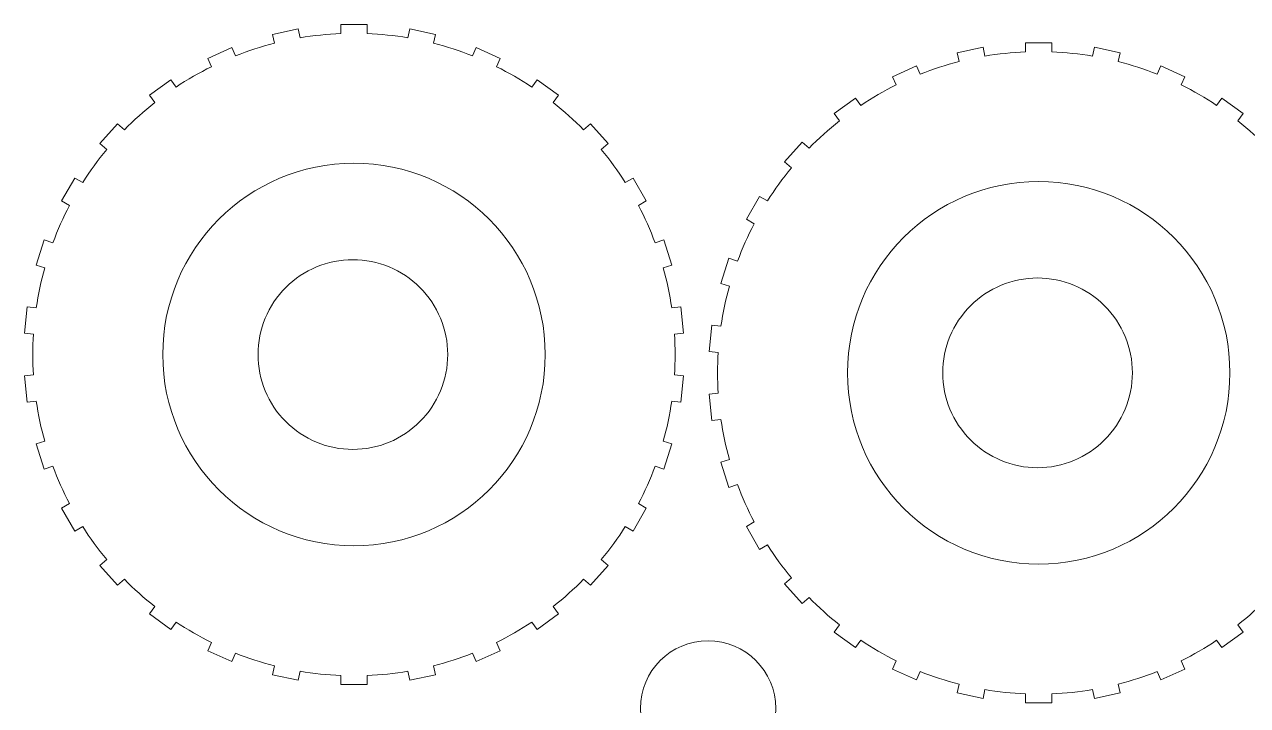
# Model space of a CAD drawing. Header units: centimetres. Extents: x -259 to 261, y 17 to 228.
# Drawn here: x -126.3 to -110.03, y 103.12 to 112.17 of the extents above; entities that cross this region are included whole.
import ezdxf

# ---------------------------------------------------------------- set-up
doc = ezdxf.new("R2010")
doc.units = ezdxf.units.CM
doc.header["$MEASUREMENT"] = 0
doc.layers.add('layer 1', color=7, linetype='Continuous')

msp = doc.modelspace()

# ---------------------------------------------------------------- linework, layer by layer
at = {"layer": 'layer 1', "color": 250, "lineweight": 9}
for points, knots in [([(-119.47909, 111.43362), (-119.47909, 111.43362), (-119.19512, 111.2273), (-119.19512, 111.2273), (-119.19512, 111.2273), (-119.19512, 111.2273), (-119.26601, 111.12973), (-119.26601, 111.12973), (-119.26601, 111.12973), (-119.12394, 111.01731), (-118.98917, 110.89597), (-118.86252, 110.76642), (-118.86252, 110.76642), (-118.86252, 110.76642), (-118.7729, 110.84713), (-118.7729, 110.84713), (-118.7729, 110.84713), (-118.7729, 110.84713), (-118.53803, 110.58628), (-118.53803, 110.58628), (-118.53803, 110.58628), (-118.53803, 110.58628), (-118.62765, 110.50558), (-118.62765, 110.50558), (-118.62765, 110.50558), (-118.51207, 110.36608), (-118.40547, 110.21937), (-118.30853, 110.06633), (-118.30853, 110.06633), (-118.30853, 110.06633), (-118.20407, 110.12663), (-118.20407, 110.12663), (-118.20407, 110.12663), (-118.20407, 110.12663), (-118.02857, 109.82265), (-118.02857, 109.82265), (-118.02857, 109.82265), (-118.02857, 109.82265), (-118.13303, 109.76235), (-118.13303, 109.76235), (-118.13303, 109.76235), (-118.04896, 109.60188), (-117.9752, 109.4362), (-117.91219, 109.26634), (-117.91219, 109.26634), (-117.91219, 109.26634), (-117.79748, 109.30362), (-117.79748, 109.30362), (-117.79748, 109.30362), (-117.79748, 109.30362), (-117.68902, 108.9698), (-117.68902, 108.9698), (-117.68902, 108.9698), (-117.68902, 108.9698), (-117.80372, 108.93253), (-117.80372, 108.93253), (-117.80372, 108.93253), (-117.75487, 108.75807), (-117.71716, 108.58069), (-117.69084, 108.40144), (-117.69084, 108.40144), (-117.69084, 108.40144), (-117.57089, 108.41406), (-117.57089, 108.41406), (-117.57089, 108.41406), (-117.57089, 108.41406), (-117.5342, 108.06498), (-117.5342, 108.06498), (-117.5342, 108.06498), (-117.5342, 108.06498), (-117.65414, 108.05235), (-117.65414, 108.05235), (-117.65414, 108.05235), (-117.64263, 107.87155), (-117.64263, 107.69021), (-117.65414, 107.50942), (-117.65414, 107.50942), (-117.65414, 107.50942), (-117.5342, 107.49681), (-117.5342, 107.49681), (-117.5342, 107.49681), (-117.5342, 107.49681), (-117.57089, 107.14774), (-117.57089, 107.14774), (-117.57089, 107.14774), (-117.57089, 107.14774), (-117.69084, 107.16034), (-117.69084, 107.16034), (-117.69084, 107.16034), (-117.71716, 106.9811), (-117.75487, 106.80372), (-117.80372, 106.62927), (-117.80372, 106.62927), (-117.80372, 106.62927), (-117.68902, 106.59199), (-117.68902, 106.59199), (-117.68902, 106.59199), (-117.68902, 106.59199), (-117.79748, 106.25817), (-117.79748, 106.25817), (-117.79748, 106.25817), (-117.79748, 106.25817), (-117.91219, 106.29544), (-117.91219, 106.29544), (-117.91219, 106.29544), (-117.9752, 106.1256), (-118.04896, 105.95992), (-118.13303, 105.79943), (-118.13303, 105.79943), (-118.13303, 105.79943), (-118.02857, 105.73913), (-118.02857, 105.73913), (-118.02857, 105.73913), (-118.02857, 105.73913), (-118.20407, 105.43516), (-118.20407, 105.43516), (-118.20407, 105.43516), (-118.20407, 105.43516), (-118.30853, 105.49546), (-118.30853, 105.49546), (-118.30853, 105.49546), (-118.40547, 105.34242), (-118.51207, 105.19571), (-118.62765, 105.05622), (-118.62765, 105.05622), (-118.62765, 105.05622), (-118.53803, 104.97551), (-118.53803, 104.97551), (-118.53803, 104.97551), (-118.53803, 104.97551), (-118.7729, 104.71467), (-118.7729, 104.71467), (-118.7729, 104.71467), (-118.7729, 104.71467), (-118.86252, 104.79536), (-118.86252, 104.79536), (-118.86252, 104.79536), (-118.98917, 104.66583), (-119.12394, 104.54448), (-119.26601, 104.43207), (-119.26601, 104.43207), (-119.26601, 104.43207), (-119.19512, 104.33449), (-119.19512, 104.33449), (-119.19512, 104.33449), (-119.19512, 104.33449), (-119.47909, 104.12818), (-119.47909, 104.12818), (-119.47909, 104.12818), (-119.47909, 104.12818), (-119.54998, 104.22575), (-119.54998, 104.22575), (-119.54998, 104.22575), (-119.70079, 104.12538), (-119.85785, 104.0347), (-120.02018, 103.95427), (-120.02018, 103.95427), (-120.02018, 103.95427), (-119.97113, 103.8441), (-119.97113, 103.8441), (-119.97113, 103.8441), (-119.97113, 103.8441), (-120.29178, 103.70133), (-120.29178, 103.70133), (-120.29178, 103.70133), (-120.29178, 103.70133), (-120.34084, 103.81151), (-120.34084, 103.81151), (-120.34084, 103.81151), (-120.50922, 103.74469), (-120.68169, 103.68865), (-120.8572, 103.64373), (-120.8572, 103.64373), (-120.8572, 103.64373), (-120.83213, 103.52576), (-120.83213, 103.52576), (-120.83213, 103.52576), (-120.83213, 103.52576), (-121.17546, 103.45279), (-121.17546, 103.45279), (-121.17546, 103.45279), (-121.17546, 103.45279), (-121.20054, 103.57076), (-121.20054, 103.57076), (-121.20054, 103.57076), (-121.37914, 103.54041), (-121.5595, 103.52145), (-121.74051, 103.514), (-121.74051, 103.514), (-121.74051, 103.514), (-121.74051, 103.3934), (-121.74051, 103.3934), (-121.74051, 103.3934), (-121.74051, 103.3934), (-122.09151, 103.3934), (-122.09151, 103.3934), (-122.09151, 103.3934), (-122.09151, 103.3934), (-122.09151, 103.514), (-122.09151, 103.514), (-122.09151, 103.514), (-122.27252, 103.52145), (-122.45287, 103.54041), (-122.63147, 103.57076), (-122.63147, 103.57076), (-122.63147, 103.57076), (-122.65656, 103.45279), (-122.65656, 103.45279), (-122.65656, 103.45279), (-122.65656, 103.45279), (-122.99988, 103.52576), (-122.99988, 103.52576), (-122.99988, 103.52576), (-122.99988, 103.52576), (-122.97481, 103.64373), (-122.97481, 103.64373), (-122.97481, 103.64373), (-123.15032, 103.68865), (-123.32279, 103.74469), (-123.49118, 103.81151), (-123.49118, 103.81151), (-123.49118, 103.81151), (-123.54024, 103.70133), (-123.54024, 103.70133), (-123.54024, 103.70133), (-123.54024, 103.70133), (-123.86089, 103.8441), (-123.86089, 103.8441), (-123.86089, 103.8441), (-123.86089, 103.8441), (-123.81184, 103.95427), (-123.81184, 103.95427), (-123.81184, 103.95427), (-123.97417, 104.0347), (-124.13123, 104.12538), (-124.28204, 104.22575), (-124.28204, 104.22575), (-124.28204, 104.22575), (-124.35293, 104.12818), (-124.35293, 104.12818), (-124.35293, 104.12818), (-124.35293, 104.12818), (-124.6369, 104.33449), (-124.6369, 104.33449), (-124.6369, 104.33449), (-124.6369, 104.33449), (-124.56601, 104.43207), (-124.56601, 104.43207), (-124.56601, 104.43207), (-124.70807, 104.54448), (-124.84284, 104.66583), (-124.9695, 104.79536), (-124.9695, 104.79536), (-124.9695, 104.79536), (-125.05912, 104.71467), (-125.05912, 104.71467), (-125.05912, 104.71467), (-125.05912, 104.71467), (-125.29398, 104.97551), (-125.29398, 104.97551), (-125.29398, 104.97551), (-125.29398, 104.97551), (-125.20436, 105.05622), (-125.20436, 105.05622), (-125.20436, 105.05622), (-125.31995, 105.19571), (-125.42654, 105.34242), (-125.52349, 105.49546), (-125.52349, 105.49546), (-125.52349, 105.49546), (-125.62795, 105.43516), (-125.62795, 105.43516), (-125.62795, 105.43516), (-125.62795, 105.43516), (-125.80345, 105.73913), (-125.80345, 105.73913), (-125.80345, 105.73913), (-125.80345, 105.73913), (-125.69899, 105.79943), (-125.69899, 105.79943), (-125.69899, 105.79943), (-125.78305, 105.95992), (-125.85681, 106.1256), (-125.91983, 106.29544), (-125.91983, 106.29544), (-125.91983, 106.29544), (-126.03453, 106.25817), (-126.03453, 106.25817), (-126.03453, 106.25817), (-126.03453, 106.25817), (-126.14299, 106.59199), (-126.14299, 106.59199), (-126.14299, 106.59199), (-126.14299, 106.59199), (-126.0283, 106.62927), (-126.0283, 106.62927), (-126.0283, 106.62927), (-126.07715, 106.80372), (-126.11485, 106.9811), (-126.14118, 107.16034), (-126.14118, 107.16034), (-126.14118, 107.16034), (-126.26113, 107.14774), (-126.26113, 107.14774), (-126.26113, 107.14774), (-126.26113, 107.14774), (-126.29782, 107.49681), (-126.29782, 107.49681), (-126.29782, 107.49681), (-126.29782, 107.49681), (-126.17787, 107.50942), (-126.17787, 107.50942), (-126.17787, 107.50942), (-126.18938, 107.69022), (-126.18938, 107.87157), (-126.17787, 108.05237), (-126.17787, 108.05237), (-126.17787, 108.05237), (-126.29782, 108.06498), (-126.29782, 108.06498), (-126.29782, 108.06498), (-126.29782, 108.06498), (-126.26113, 108.41406), (-126.26113, 108.41406), (-126.26113, 108.41406), (-126.26113, 108.41406), (-126.14118, 108.40144), (-126.14118, 108.40144), (-126.14118, 108.40144), (-126.11485, 108.58069), (-126.07715, 108.75807), (-126.0283, 108.93253), (-126.0283, 108.93253), (-126.0283, 108.93253), (-126.14299, 108.9698), (-126.14299, 108.9698), (-126.14299, 108.9698), (-126.14299, 108.9698), (-126.03453, 109.30362), (-126.03453, 109.30362), (-126.03453, 109.30362), (-126.03453, 109.30362), (-125.91983, 109.26634), (-125.91983, 109.26634), (-125.91983, 109.26634), (-125.85681, 109.4362), (-125.78305, 109.60188), (-125.69899, 109.76235), (-125.69899, 109.76235), (-125.69899, 109.76235), (-125.80345, 109.82265), (-125.80345, 109.82265), (-125.80345, 109.82265), (-125.80345, 109.82265), (-125.62795, 110.12663), (-125.62795, 110.12663), (-125.62795, 110.12663), (-125.62795, 110.12663), (-125.52349, 110.06633), (-125.52349, 110.06633), (-125.52349, 110.06633), (-125.42654, 110.21937), (-125.31995, 110.36608), (-125.20436, 110.50558), (-125.20436, 110.50558), (-125.20436, 110.50558), (-125.29398, 110.58628), (-125.29398, 110.58628), (-125.29398, 110.58628), (-125.29398, 110.58628), (-125.05912, 110.84713), (-125.05912, 110.84713), (-125.05912, 110.84713), (-125.05912, 110.84713), (-124.9695, 110.76642), (-124.9695, 110.76642), (-124.9695, 110.76642), (-124.84284, 110.89597), (-124.70807, 111.01731), (-124.56601, 111.12973), (-124.56601, 111.12973), (-124.56601, 111.12973), (-124.6369, 111.2273), (-124.6369, 111.2273), (-124.6369, 111.2273), (-124.6369, 111.2273), (-124.35293, 111.43362), (-124.35293, 111.43362), (-124.35293, 111.43362), (-124.35293, 111.43362), (-124.28204, 111.33604), (-124.28204, 111.33604), (-124.28204, 111.33604), (-124.13123, 111.43641), (-123.97417, 111.52709), (-123.81184, 111.60751), (-123.81184, 111.60751), (-123.81184, 111.60751), (-123.86089, 111.71769), (-123.86089, 111.71769), (-123.86089, 111.71769), (-123.86089, 111.71769), (-123.54024, 111.86046), (-123.54024, 111.86046), (-123.54024, 111.86046), (-123.54024, 111.86046), (-123.49118, 111.75028), (-123.49118, 111.75028), (-123.49118, 111.75028), (-123.32279, 111.81709), (-123.15032, 111.87314), (-122.97481, 111.91805), (-122.97481, 111.91805), (-122.97481, 111.91805), (-122.99988, 112.03603), (-122.99988, 112.03603), (-122.99988, 112.03603), (-122.99988, 112.03603), (-122.65656, 112.10901), (-122.65656, 112.10901), (-122.65656, 112.10901), (-122.65656, 112.10901), (-122.63147, 111.99104), (-122.63147, 111.99104), (-122.63147, 111.99104), (-122.45287, 112.02139), (-122.27252, 112.04034), (-122.09151, 112.04778), (-122.09151, 112.04778), (-122.09151, 112.04778), (-122.09151, 112.1684), (-122.09151, 112.1684), (-122.09151, 112.1684), (-122.09151, 112.1684), (-121.74051, 112.1684), (-121.74051, 112.1684), (-121.74051, 112.1684), (-121.74051, 112.1684), (-121.74051, 112.04778), (-121.74051, 112.04778), (-121.74051, 112.04778), (-121.5595, 112.04034), (-121.37914, 112.02139), (-121.20054, 111.99104), (-121.20054, 111.99104), (-121.20054, 111.99104), (-121.17546, 112.10901), (-121.17546, 112.10901), (-121.17546, 112.10901), (-121.17546, 112.10901), (-120.83213, 112.03603), (-120.83213, 112.03603), (-120.83213, 112.03603), (-120.83213, 112.03603), (-120.8572, 111.91805), (-120.8572, 111.91805), (-120.8572, 111.91805), (-120.68169, 111.87314), (-120.50922, 111.81709), (-120.34084, 111.75028), (-120.34084, 111.75028), (-120.34084, 111.75028), (-120.29178, 111.86046), (-120.29178, 111.86046), (-120.29178, 111.86046), (-120.29178, 111.86046), (-119.97113, 111.71769), (-119.97113, 111.71769), (-119.97113, 111.71769), (-119.97113, 111.71769), (-120.02018, 111.60751), (-120.02018, 111.60751), (-120.02018, 111.60751), (-119.85785, 111.52709), (-119.70079, 111.43641), (-119.54998, 111.33604), (-119.54998, 111.33604), (-119.54998, 111.33604), (-119.47909, 111.43362), (-119.47909, 111.43362)], [0, 0, 0, 0, 0.00826446, 0.00826446, 0.00826446, 0.00826446, 0.01652893, 0.01652893, 0.01652893, 0.01652893, 0.02479339, 0.02479339, 0.02479339, 0.02479339, 0.03305785, 0.03305785, 0.03305785, 0.03305785, 0.04132231, 0.04132231, 0.04132231, 0.04132231, 0.04958678, 0.04958678, 0.04958678, 0.04958678, 0.05785124, 0.05785124, 0.05785124, 0.05785124, 0.0661157, 0.0661157, 0.0661157, 0.0661157, 0.07438017, 0.07438017, 0.07438017, 0.07438017, 0.08264463, 0.08264463, 0.08264463, 0.08264463, 0.09090909, 0.09090909, 0.09090909, 0.09090909, 0.09917355, 0.09917355, 0.09917355, 0.09917355, 0.10743802, 0.10743802, 0.10743802, 0.10743802, 0.11570248, 0.11570248, 0.11570248, 0.11570248, 0.12396694, 0.12396694, 0.12396694, 0.12396694, 0.1322314, 0.1322314, 0.1322314, 0.1322314, 0.14049587, 0.14049587, 0.14049587, 0.14049587, 0.14876033, 0.14876033, 0.14876033, 0.14876033, 0.15702479, 0.15702479, 0.15702479, 0.15702479, 0.16528926, 0.16528926, 0.16528926, 0.16528926, 0.17355372, 0.17355372, 0.17355372, 0.17355372, 0.18181818, 0.18181818, 0.18181818, 0.18181818, 0.19008264, 0.19008264, 0.19008264, 0.19008264, 0.19834711, 0.19834711, 0.19834711, 0.19834711, 0.20661157, 0.20661157, 0.20661157, 0.20661157, 0.21487603, 0.21487603, 0.21487603, 0.21487603, 0.2231405, 0.2231405, 0.2231405, 0.2231405, 0.23140496, 0.23140496, 0.23140496, 0.23140496, 0.23966942, 0.23966942, 0.23966942, 0.23966942, 0.24793388, 0.24793388, 0.24793388, 0.24793388, 0.25619835, 0.25619835, 0.25619835, 0.25619835, 0.26446281, 0.26446281, 0.26446281, 0.26446281, 0.27272727, 0.27272727, 0.27272727, 0.27272727, 0.28099174, 0.28099174, 0.28099174, 0.28099174, 0.2892562, 0.2892562, 0.2892562, 0.2892562, 0.29752066, 0.29752066, 0.29752066, 0.29752066, 0.30578512, 0.30578512, 0.30578512, 0.30578512, 0.31404959, 0.31404959, 0.31404959, 0.31404959, 0.32231405, 0.32231405, 0.32231405, 0.32231405, 0.33057851, 0.33057851, 0.33057851, 0.33057851, 0.33884298, 0.33884298, 0.33884298, 0.33884298, 0.34710744, 0.34710744, 0.34710744, 0.34710744, 0.3553719, 0.3553719, 0.3553719, 0.3553719, 0.36363636, 0.36363636, 0.36363636, 0.36363636, 0.37190083, 0.37190083, 0.37190083, 0.37190083, 0.38016529, 0.38016529, 0.38016529, 0.38016529, 0.38842975, 0.38842975, 0.38842975, 0.38842975, 0.39669421, 0.39669421, 0.39669421, 0.39669421, 0.40495868, 0.40495868, 0.40495868, 0.40495868, 0.41322314, 0.41322314, 0.41322314, 0.41322314, 0.4214876, 0.4214876, 0.4214876, 0.4214876, 0.42975207, 0.42975207, 0.42975207, 0.42975207, 0.43801653, 0.43801653, 0.43801653, 0.43801653, 0.44628099, 0.44628099, 0.44628099, 0.44628099, 0.45454545, 0.45454545, 0.45454545, 0.45454545, 0.46280992, 0.46280992, 0.46280992, 0.46280992, 0.47107438, 0.47107438, 0.47107438, 0.47107438, 0.47933884, 0.47933884, 0.47933884, 0.47933884, 0.48760331, 0.48760331, 0.48760331, 0.48760331, 0.49586777, 0.49586777, 0.49586777, 0.49586777, 0.50413223, 0.50413223, 0.50413223, 0.50413223, 0.51239669, 0.51239669, 0.51239669, 0.51239669, 0.52066116, 0.52066116, 0.52066116, 0.52066116, 0.52892562, 0.52892562, 0.52892562, 0.52892562, 0.53719008, 0.53719008, 0.53719008, 0.53719008, 0.54545455, 0.54545455, 0.54545455, 0.54545455, 0.55371901, 0.55371901, 0.55371901, 0.55371901, 0.56198347, 0.56198347, 0.56198347, 0.56198347, 0.57024793, 0.57024793, 0.57024793, 0.57024793, 0.5785124, 0.5785124, 0.5785124, 0.5785124, 0.58677686, 0.58677686, 0.58677686, 0.58677686, 0.59504132, 0.59504132, 0.59504132, 0.59504132, 0.60330579, 0.60330579, 0.60330579, 0.60330579, 0.61157025, 0.61157025, 0.61157025, 0.61157025, 0.61983471, 0.61983471, 0.61983471, 0.61983471, 0.62809917, 0.62809917, 0.62809917, 0.62809917, 0.63636364, 0.63636364, 0.63636364, 0.63636364, 0.6446281, 0.6446281, 0.6446281, 0.6446281, 0.65289256, 0.65289256, 0.65289256, 0.65289256, 0.66115702, 0.66115702, 0.66115702, 0.66115702, 0.66942149, 0.66942149, 0.66942149, 0.66942149, 0.67768595, 0.67768595, 0.67768595, 0.67768595, 0.68595041, 0.68595041, 0.68595041, 0.68595041, 0.69421488, 0.69421488, 0.69421488, 0.69421488, 0.70247934, 0.70247934, 0.70247934, 0.70247934, 0.7107438, 0.7107438, 0.7107438, 0.7107438, 0.71900826, 0.71900826, 0.71900826, 0.71900826, 0.72727273, 0.72727273, 0.72727273, 0.72727273, 0.73553719, 0.73553719, 0.73553719, 0.73553719, 0.74380165, 0.74380165, 0.74380165, 0.74380165, 0.75206612, 0.75206612, 0.75206612, 0.75206612, 0.76033058, 0.76033058, 0.76033058, 0.76033058, 0.76859504, 0.76859504, 0.76859504, 0.76859504, 0.7768595, 0.7768595, 0.7768595, 0.7768595, 0.78512397, 0.78512397, 0.78512397, 0.78512397, 0.79338843, 0.79338843, 0.79338843, 0.79338843, 0.80165289, 0.80165289, 0.80165289, 0.80165289, 0.80991736, 0.80991736, 0.80991736, 0.80991736, 0.81818182, 0.81818182, 0.81818182, 0.81818182, 0.82644628, 0.82644628, 0.82644628, 0.82644628, 0.83471074, 0.83471074, 0.83471074, 0.83471074, 0.84297521, 0.84297521, 0.84297521, 0.84297521, 0.85123967, 0.85123967, 0.85123967, 0.85123967, 0.85950413, 0.85950413, 0.85950413, 0.85950413, 0.8677686, 0.8677686, 0.8677686, 0.8677686, 0.87603306, 0.87603306, 0.87603306, 0.87603306, 0.88429752, 0.88429752, 0.88429752, 0.88429752, 0.89256198, 0.89256198, 0.89256198, 0.89256198, 0.90082645, 0.90082645, 0.90082645, 0.90082645, 0.90909091, 0.90909091, 0.90909091, 0.90909091, 0.91735537, 0.91735537, 0.91735537, 0.91735537, 0.92561983, 0.92561983, 0.92561983, 0.92561983, 0.9338843, 0.9338843, 0.9338843, 0.9338843, 0.94214876, 0.94214876, 0.94214876, 0.94214876, 0.95041322, 0.95041322, 0.95041322, 0.95041322, 0.95867769, 0.95867769, 0.95867769, 0.95867769, 0.96694215, 0.96694215, 0.96694215, 0.96694215, 0.97520661, 0.97520661, 0.97520661, 0.97520661, 0.98347107, 0.98347107, 0.98347107, 0.98347107, 1, 1, 1, 1]), ([(-110.37427, 111.19019), (-110.37427, 111.19019), (-110.0903, 110.98387), (-110.0903, 110.98387), (-110.0903, 110.98387), (-110.0903, 110.98387), (-110.16119, 110.8863), (-110.16119, 110.8863), (-110.16119, 110.8863), (-110.01912, 110.77388), (-109.88435, 110.65254), (-109.7577, 110.52299), (-109.7577, 110.52299), (-109.7577, 110.52299), (-109.66808, 110.6037), (-109.66808, 110.6037), (-109.66808, 110.6037), (-109.66808, 110.6037), (-109.43321, 110.34285), (-109.43321, 110.34285), (-109.43321, 110.34285), (-109.43321, 110.34285), (-109.52283, 110.26215), (-109.52283, 110.26215), (-109.52283, 110.26215), (-109.40725, 110.12265), (-109.30065, 109.97594), (-109.20371, 109.8229), (-109.20371, 109.8229), (-109.20371, 109.8229), (-109.09925, 109.8832), (-109.09925, 109.8832), (-109.09925, 109.8832), (-109.09925, 109.8832), (-108.92375, 109.57922), (-108.92375, 109.57922), (-108.92375, 109.57922), (-108.92375, 109.57922), (-109.02821, 109.51892), (-109.02821, 109.51892), (-109.02821, 109.51892), (-108.94414, 109.35845), (-108.87038, 109.19277), (-108.80737, 109.02291), (-108.80737, 109.02291), (-108.80737, 109.02291), (-108.69266, 109.06019), (-108.69266, 109.06019), (-108.69266, 109.06019), (-108.69266, 109.06019), (-108.5842, 108.72637), (-108.5842, 108.72637), (-108.5842, 108.72637), (-108.5842, 108.72637), (-108.6989, 108.6891), (-108.6989, 108.6891), (-108.6989, 108.6891), (-108.65005, 108.51464), (-108.61234, 108.33726), (-108.58602, 108.15801), (-108.58602, 108.15801), (-108.58602, 108.15801), (-108.46607, 108.17063), (-108.46607, 108.17063), (-108.46607, 108.17063), (-108.46607, 108.17063), (-108.42938, 107.82155), (-108.42938, 107.82155), (-108.42938, 107.82155), (-108.42938, 107.82155), (-108.54932, 107.80892), (-108.54932, 107.80892), (-108.54932, 107.80892), (-108.53781, 107.62812), (-108.53781, 107.44678), (-108.54932, 107.26599), (-108.54932, 107.26599), (-108.54932, 107.26599), (-108.42938, 107.25338), (-108.42938, 107.25338), (-108.42938, 107.25338), (-108.42938, 107.25338), (-108.46607, 106.90431), (-108.46607, 106.90431), (-108.46607, 106.90431), (-108.46607, 106.90431), (-108.58602, 106.91691), (-108.58602, 106.91691), (-108.58602, 106.91691), (-108.61234, 106.73767), (-108.65005, 106.56029), (-108.6989, 106.38584), (-108.6989, 106.38584), (-108.6989, 106.38584), (-108.5842, 106.34856), (-108.5842, 106.34856), (-108.5842, 106.34856), (-108.5842, 106.34856), (-108.69266, 106.01474), (-108.69266, 106.01474), (-108.69266, 106.01474), (-108.69266, 106.01474), (-108.80737, 106.05201), (-108.80737, 106.05201), (-108.80737, 106.05201), (-108.87038, 105.88217), (-108.94414, 105.71649), (-109.02821, 105.556), (-109.02821, 105.556), (-109.02821, 105.556), (-108.92375, 105.4957), (-108.92375, 105.4957), (-108.92375, 105.4957), (-108.92375, 105.4957), (-109.09925, 105.19173), (-109.09925, 105.19173), (-109.09925, 105.19173), (-109.09925, 105.19173), (-109.20371, 105.25203), (-109.20371, 105.25203), (-109.20371, 105.25203), (-109.30065, 105.09899), (-109.40725, 104.95228), (-109.52283, 104.81279), (-109.52283, 104.81279), (-109.52283, 104.81279), (-109.43321, 104.73208), (-109.43321, 104.73208), (-109.43321, 104.73208), (-109.43321, 104.73208), (-109.66808, 104.47124), (-109.66808, 104.47124), (-109.66808, 104.47124), (-109.66808, 104.47124), (-109.7577, 104.55193), (-109.7577, 104.55193), (-109.7577, 104.55193), (-109.88435, 104.4224), (-110.01912, 104.30105), (-110.16119, 104.18864), (-110.16119, 104.18864), (-110.16119, 104.18864), (-110.0903, 104.09106), (-110.0903, 104.09106), (-110.0903, 104.09106), (-110.0903, 104.09106), (-110.37427, 103.88475), (-110.37427, 103.88475), (-110.37427, 103.88475), (-110.37427, 103.88475), (-110.44516, 103.98232), (-110.44516, 103.98232), (-110.44516, 103.98232), (-110.59597, 103.88195), (-110.75303, 103.79127), (-110.91536, 103.71084), (-110.91536, 103.71084), (-110.91536, 103.71084), (-110.86631, 103.60067), (-110.86631, 103.60067), (-110.86631, 103.60067), (-110.86631, 103.60067), (-111.18696, 103.4579), (-111.18696, 103.4579), (-111.18696, 103.4579), (-111.18696, 103.4579), (-111.23602, 103.56808), (-111.23602, 103.56808), (-111.23602, 103.56808), (-111.4044, 103.50126), (-111.57687, 103.44522), (-111.75238, 103.4003), (-111.75238, 103.4003), (-111.75238, 103.4003), (-111.72731, 103.28233), (-111.72731, 103.28233), (-111.72731, 103.28233), (-111.72731, 103.28233), (-112.07064, 103.20936), (-112.07064, 103.20936), (-112.07064, 103.20936), (-112.07064, 103.20936), (-112.09572, 103.32733), (-112.09572, 103.32733), (-112.09572, 103.32733), (-112.27432, 103.29698), (-112.45468, 103.27802), (-112.63569, 103.27057), (-112.63569, 103.27057), (-112.63569, 103.27057), (-112.63569, 103.14997), (-112.63569, 103.14997), (-112.63569, 103.14997), (-112.63569, 103.14997), (-112.98669, 103.14997), (-112.98669, 103.14997), (-112.98669, 103.14997), (-112.98669, 103.14997), (-112.98669, 103.27057), (-112.98669, 103.27057), (-112.98669, 103.27057), (-113.1677, 103.27802), (-113.34805, 103.29698), (-113.52665, 103.32733), (-113.52665, 103.32733), (-113.52665, 103.32733), (-113.55174, 103.20936), (-113.55174, 103.20936), (-113.55174, 103.20936), (-113.55174, 103.20936), (-113.89506, 103.28233), (-113.89506, 103.28233), (-113.89506, 103.28233), (-113.89506, 103.28233), (-113.86999, 103.4003), (-113.86999, 103.4003), (-113.86999, 103.4003), (-114.0455, 103.44522), (-114.21797, 103.50126), (-114.38636, 103.56808), (-114.38636, 103.56808), (-114.38636, 103.56808), (-114.43542, 103.4579), (-114.43542, 103.4579), (-114.43542, 103.4579), (-114.43542, 103.4579), (-114.75607, 103.60067), (-114.75607, 103.60067), (-114.75607, 103.60067), (-114.75607, 103.60067), (-114.70702, 103.71084), (-114.70702, 103.71084), (-114.70702, 103.71084), (-114.86935, 103.79127), (-115.02641, 103.88195), (-115.17722, 103.98232), (-115.17722, 103.98232), (-115.17722, 103.98232), (-115.24811, 103.88475), (-115.24811, 103.88475), (-115.24811, 103.88475), (-115.24811, 103.88475), (-115.53208, 104.09106), (-115.53208, 104.09106), (-115.53208, 104.09106), (-115.53208, 104.09106), (-115.46119, 104.18864), (-115.46119, 104.18864), (-115.46119, 104.18864), (-115.60325, 104.30105), (-115.73802, 104.4224), (-115.86468, 104.55193), (-115.86468, 104.55193), (-115.86468, 104.55193), (-115.9543, 104.47124), (-115.9543, 104.47124), (-115.9543, 104.47124), (-115.9543, 104.47124), (-116.18916, 104.73208), (-116.18916, 104.73208), (-116.18916, 104.73208), (-116.18916, 104.73208), (-116.09954, 104.81279), (-116.09954, 104.81279), (-116.09954, 104.81279), (-116.21513, 104.95228), (-116.32172, 105.09899), (-116.41867, 105.25203), (-116.41867, 105.25203), (-116.41867, 105.25203), (-116.52313, 105.19173), (-116.52313, 105.19173), (-116.52313, 105.19173), (-116.52313, 105.19173), (-116.69863, 105.4957), (-116.69863, 105.4957), (-116.69863, 105.4957), (-116.69863, 105.4957), (-116.59417, 105.556), (-116.59417, 105.556), (-116.59417, 105.556), (-116.67823, 105.71649), (-116.75199, 105.88217), (-116.81501, 106.05201), (-116.81501, 106.05201), (-116.81501, 106.05201), (-116.92971, 106.01474), (-116.92971, 106.01474), (-116.92971, 106.01474), (-116.92971, 106.01474), (-117.03817, 106.34856), (-117.03817, 106.34856), (-117.03817, 106.34856), (-117.03817, 106.34856), (-116.92348, 106.38584), (-116.92348, 106.38584), (-116.92348, 106.38584), (-116.97233, 106.56029), (-117.01003, 106.73767), (-117.03636, 106.91691), (-117.03636, 106.91691), (-117.03636, 106.91691), (-117.15631, 106.90431), (-117.15631, 106.90431), (-117.15631, 106.90431), (-117.15631, 106.90431), (-117.193, 107.25338), (-117.193, 107.25338), (-117.193, 107.25338), (-117.193, 107.25338), (-117.07305, 107.26599), (-117.07305, 107.26599), (-117.07305, 107.26599), (-117.08456, 107.44679), (-117.08456, 107.62814), (-117.07305, 107.80894), (-117.07305, 107.80894), (-117.07305, 107.80894), (-117.193, 107.82155), (-117.193, 107.82155), (-117.193, 107.82155), (-117.193, 107.82155), (-117.15631, 108.17063), (-117.15631, 108.17063), (-117.15631, 108.17063), (-117.15631, 108.17063), (-117.03636, 108.15801), (-117.03636, 108.15801), (-117.03636, 108.15801), (-117.01003, 108.33726), (-116.97233, 108.51464), (-116.92348, 108.6891), (-116.92348, 108.6891), (-116.92348, 108.6891), (-117.03817, 108.72637), (-117.03817, 108.72637), (-117.03817, 108.72637), (-117.03817, 108.72637), (-116.92971, 109.06019), (-116.92971, 109.06019), (-116.92971, 109.06019), (-116.92971, 109.06019), (-116.81501, 109.02291), (-116.81501, 109.02291), (-116.81501, 109.02291), (-116.75199, 109.19277), (-116.67823, 109.35845), (-116.59417, 109.51892), (-116.59417, 109.51892), (-116.59417, 109.51892), (-116.69863, 109.57922), (-116.69863, 109.57922), (-116.69863, 109.57922), (-116.69863, 109.57922), (-116.52313, 109.8832), (-116.52313, 109.8832), (-116.52313, 109.8832), (-116.52313, 109.8832), (-116.41867, 109.8229), (-116.41867, 109.8229), (-116.41867, 109.8229), (-116.32172, 109.97594), (-116.21513, 110.12265), (-116.09954, 110.26215), (-116.09954, 110.26215), (-116.09954, 110.26215), (-116.18916, 110.34285), (-116.18916, 110.34285), (-116.18916, 110.34285), (-116.18916, 110.34285), (-115.9543, 110.6037), (-115.9543, 110.6037), (-115.9543, 110.6037), (-115.9543, 110.6037), (-115.86468, 110.52299), (-115.86468, 110.52299), (-115.86468, 110.52299), (-115.73802, 110.65254), (-115.60325, 110.77388), (-115.46119, 110.8863), (-115.46119, 110.8863), (-115.46119, 110.8863), (-115.53208, 110.98387), (-115.53208, 110.98387), (-115.53208, 110.98387), (-115.53208, 110.98387), (-115.24811, 111.19019), (-115.24811, 111.19019), (-115.24811, 111.19019), (-115.24811, 111.19019), (-115.17722, 111.09261), (-115.17722, 111.09261), (-115.17722, 111.09261), (-115.02641, 111.19298), (-114.86935, 111.28366), (-114.70702, 111.36408), (-114.70702, 111.36408), (-114.70702, 111.36408), (-114.75607, 111.47426), (-114.75607, 111.47426), (-114.75607, 111.47426), (-114.75607, 111.47426), (-114.43542, 111.61703), (-114.43542, 111.61703), (-114.43542, 111.61703), (-114.43542, 111.61703), (-114.38636, 111.50685), (-114.38636, 111.50685), (-114.38636, 111.50685), (-114.21797, 111.57366), (-114.0455, 111.62971), (-113.86999, 111.67462), (-113.86999, 111.67462), (-113.86999, 111.67462), (-113.89506, 111.7926), (-113.89506, 111.7926), (-113.89506, 111.7926), (-113.89506, 111.7926), (-113.55174, 111.86558), (-113.55174, 111.86558), (-113.55174, 111.86558), (-113.55174, 111.86558), (-113.52665, 111.74761), (-113.52665, 111.74761), (-113.52665, 111.74761), (-113.34805, 111.77796), (-113.1677, 111.79691), (-112.98669, 111.80435), (-112.98669, 111.80435), (-112.98669, 111.80435), (-112.98669, 111.92497), (-112.98669, 111.92497), (-112.98669, 111.92497), (-112.98669, 111.92497), (-112.63569, 111.92497), (-112.63569, 111.92497), (-112.63569, 111.92497), (-112.63569, 111.92497), (-112.63569, 111.80435), (-112.63569, 111.80435), (-112.63569, 111.80435), (-112.45468, 111.79691), (-112.27432, 111.77796), (-112.09572, 111.74761), (-112.09572, 111.74761), (-112.09572, 111.74761), (-112.07064, 111.86558), (-112.07064, 111.86558), (-112.07064, 111.86558), (-112.07064, 111.86558), (-111.72731, 111.7926), (-111.72731, 111.7926), (-111.72731, 111.7926), (-111.72731, 111.7926), (-111.75238, 111.67462), (-111.75238, 111.67462), (-111.75238, 111.67462), (-111.57687, 111.62971), (-111.4044, 111.57366), (-111.23602, 111.50685), (-111.23602, 111.50685), (-111.23602, 111.50685), (-111.18696, 111.61703), (-111.18696, 111.61703), (-111.18696, 111.61703), (-111.18696, 111.61703), (-110.86631, 111.47426), (-110.86631, 111.47426), (-110.86631, 111.47426), (-110.86631, 111.47426), (-110.91536, 111.36408), (-110.91536, 111.36408), (-110.91536, 111.36408), (-110.75303, 111.28366), (-110.59597, 111.19298), (-110.44516, 111.09261), (-110.44516, 111.09261), (-110.44516, 111.09261), (-110.37427, 111.19019), (-110.37427, 111.19019)], [0, 0, 0, 0, 0.00826446, 0.00826446, 0.00826446, 0.00826446, 0.01652893, 0.01652893, 0.01652893, 0.01652893, 0.02479339, 0.02479339, 0.02479339, 0.02479339, 0.03305785, 0.03305785, 0.03305785, 0.03305785, 0.04132231, 0.04132231, 0.04132231, 0.04132231, 0.04958678, 0.04958678, 0.04958678, 0.04958678, 0.05785124, 0.05785124, 0.05785124, 0.05785124, 0.0661157, 0.0661157, 0.0661157, 0.0661157, 0.07438017, 0.07438017, 0.07438017, 0.07438017, 0.08264463, 0.08264463, 0.08264463, 0.08264463, 0.09090909, 0.09090909, 0.09090909, 0.09090909, 0.09917355, 0.09917355, 0.09917355, 0.09917355, 0.10743802, 0.10743802, 0.10743802, 0.10743802, 0.11570248, 0.11570248, 0.11570248, 0.11570248, 0.12396694, 0.12396694, 0.12396694, 0.12396694, 0.1322314, 0.1322314, 0.1322314, 0.1322314, 0.14049587, 0.14049587, 0.14049587, 0.14049587, 0.14876033, 0.14876033, 0.14876033, 0.14876033, 0.15702479, 0.15702479, 0.15702479, 0.15702479, 0.16528926, 0.16528926, 0.16528926, 0.16528926, 0.17355372, 0.17355372, 0.17355372, 0.17355372, 0.18181818, 0.18181818, 0.18181818, 0.18181818, 0.19008264, 0.19008264, 0.19008264, 0.19008264, 0.19834711, 0.19834711, 0.19834711, 0.19834711, 0.20661157, 0.20661157, 0.20661157, 0.20661157, 0.21487603, 0.21487603, 0.21487603, 0.21487603, 0.2231405, 0.2231405, 0.2231405, 0.2231405, 0.23140496, 0.23140496, 0.23140496, 0.23140496, 0.23966942, 0.23966942, 0.23966942, 0.23966942, 0.24793388, 0.24793388, 0.24793388, 0.24793388, 0.25619835, 0.25619835, 0.25619835, 0.25619835, 0.26446281, 0.26446281, 0.26446281, 0.26446281, 0.27272727, 0.27272727, 0.27272727, 0.27272727, 0.28099174, 0.28099174, 0.28099174, 0.28099174, 0.2892562, 0.2892562, 0.2892562, 0.2892562, 0.29752066, 0.29752066, 0.29752066, 0.29752066, 0.30578512, 0.30578512, 0.30578512, 0.30578512, 0.31404959, 0.31404959, 0.31404959, 0.31404959, 0.32231405, 0.32231405, 0.32231405, 0.32231405, 0.33057851, 0.33057851, 0.33057851, 0.33057851, 0.33884298, 0.33884298, 0.33884298, 0.33884298, 0.34710744, 0.34710744, 0.34710744, 0.34710744, 0.3553719, 0.3553719, 0.3553719, 0.3553719, 0.36363636, 0.36363636, 0.36363636, 0.36363636, 0.37190083, 0.37190083, 0.37190083, 0.37190083, 0.38016529, 0.38016529, 0.38016529, 0.38016529, 0.38842975, 0.38842975, 0.38842975, 0.38842975, 0.39669421, 0.39669421, 0.39669421, 0.39669421, 0.40495868, 0.40495868, 0.40495868, 0.40495868, 0.41322314, 0.41322314, 0.41322314, 0.41322314, 0.4214876, 0.4214876, 0.4214876, 0.4214876, 0.42975207, 0.42975207, 0.42975207, 0.42975207, 0.43801653, 0.43801653, 0.43801653, 0.43801653, 0.44628099, 0.44628099, 0.44628099, 0.44628099, 0.45454545, 0.45454545, 0.45454545, 0.45454545, 0.46280992, 0.46280992, 0.46280992, 0.46280992, 0.47107438, 0.47107438, 0.47107438, 0.47107438, 0.47933884, 0.47933884, 0.47933884, 0.47933884, 0.48760331, 0.48760331, 0.48760331, 0.48760331, 0.49586777, 0.49586777, 0.49586777, 0.49586777, 0.50413223, 0.50413223, 0.50413223, 0.50413223, 0.51239669, 0.51239669, 0.51239669, 0.51239669, 0.52066116, 0.52066116, 0.52066116, 0.52066116, 0.52892562, 0.52892562, 0.52892562, 0.52892562, 0.53719008, 0.53719008, 0.53719008, 0.53719008, 0.54545455, 0.54545455, 0.54545455, 0.54545455, 0.55371901, 0.55371901, 0.55371901, 0.55371901, 0.56198347, 0.56198347, 0.56198347, 0.56198347, 0.57024793, 0.57024793, 0.57024793, 0.57024793, 0.5785124, 0.5785124, 0.5785124, 0.5785124, 0.58677686, 0.58677686, 0.58677686, 0.58677686, 0.59504132, 0.59504132, 0.59504132, 0.59504132, 0.60330579, 0.60330579, 0.60330579, 0.60330579, 0.61157025, 0.61157025, 0.61157025, 0.61157025, 0.61983471, 0.61983471, 0.61983471, 0.61983471, 0.62809917, 0.62809917, 0.62809917, 0.62809917, 0.63636364, 0.63636364, 0.63636364, 0.63636364, 0.6446281, 0.6446281, 0.6446281, 0.6446281, 0.65289256, 0.65289256, 0.65289256, 0.65289256, 0.66115702, 0.66115702, 0.66115702, 0.66115702, 0.66942149, 0.66942149, 0.66942149, 0.66942149, 0.67768595, 0.67768595, 0.67768595, 0.67768595, 0.68595041, 0.68595041, 0.68595041, 0.68595041, 0.69421488, 0.69421488, 0.69421488, 0.69421488, 0.70247934, 0.70247934, 0.70247934, 0.70247934, 0.7107438, 0.7107438, 0.7107438, 0.7107438, 0.71900826, 0.71900826, 0.71900826, 0.71900826, 0.72727273, 0.72727273, 0.72727273, 0.72727273, 0.73553719, 0.73553719, 0.73553719, 0.73553719, 0.74380165, 0.74380165, 0.74380165, 0.74380165, 0.75206612, 0.75206612, 0.75206612, 0.75206612, 0.76033058, 0.76033058, 0.76033058, 0.76033058, 0.76859504, 0.76859504, 0.76859504, 0.76859504, 0.7768595, 0.7768595, 0.7768595, 0.7768595, 0.78512397, 0.78512397, 0.78512397, 0.78512397, 0.79338843, 0.79338843, 0.79338843, 0.79338843, 0.80165289, 0.80165289, 0.80165289, 0.80165289, 0.80991736, 0.80991736, 0.80991736, 0.80991736, 0.81818182, 0.81818182, 0.81818182, 0.81818182, 0.82644628, 0.82644628, 0.82644628, 0.82644628, 0.83471074, 0.83471074, 0.83471074, 0.83471074, 0.84297521, 0.84297521, 0.84297521, 0.84297521, 0.85123967, 0.85123967, 0.85123967, 0.85123967, 0.85950413, 0.85950413, 0.85950413, 0.85950413, 0.8677686, 0.8677686, 0.8677686, 0.8677686, 0.87603306, 0.87603306, 0.87603306, 0.87603306, 0.88429752, 0.88429752, 0.88429752, 0.88429752, 0.89256198, 0.89256198, 0.89256198, 0.89256198, 0.90082645, 0.90082645, 0.90082645, 0.90082645, 0.90909091, 0.90909091, 0.90909091, 0.90909091, 0.91735537, 0.91735537, 0.91735537, 0.91735537, 0.92561983, 0.92561983, 0.92561983, 0.92561983, 0.9338843, 0.9338843, 0.9338843, 0.9338843, 0.94214876, 0.94214876, 0.94214876, 0.94214876, 0.95041322, 0.95041322, 0.95041322, 0.95041322, 0.95867769, 0.95867769, 0.95867769, 0.95867769, 0.96694215, 0.96694215, 0.96694215, 0.96694215, 0.97520661, 0.97520661, 0.97520661, 0.97520661, 0.98347107, 0.98347107, 0.98347107, 0.98347107, 1, 1, 1, 1]), ([(-121.91601, 105.23819), (-123.32031, 105.23819), (-124.45872, 106.3766), (-124.45872, 107.7809), (-124.45872, 107.7809), (-124.45872, 109.1852), (-123.32031, 110.32361), (-121.91601, 110.32361), (-121.91601, 110.32361), (-120.5117, 110.32361), (-119.37329, 109.1852), (-119.37329, 107.7809), (-119.37329, 107.7809), (-119.37329, 106.3766), (-120.5117, 105.23819), (-121.91601, 105.23819)], [0, 0, 0, 0, 0.2, 0.2, 0.2, 0.2, 0.4, 0.4, 0.4, 0.4, 0.6, 0.6, 0.6, 0.6, 1, 1, 1, 1]), ([(-112.81119, 104.99476), (-114.21549, 104.99476), (-115.3539, 106.13317), (-115.3539, 107.53747), (-115.3539, 107.53747), (-115.3539, 108.94177), (-114.21549, 110.08018), (-112.81119, 110.08018), (-112.81119, 110.08018), (-111.40688, 110.08018), (-110.26847, 108.94177), (-110.26847, 107.53747), (-110.26847, 107.53747), (-110.26847, 106.13317), (-111.40688, 104.99476), (-112.81119, 104.99476)], [0, 0, 0, 0, 0.2, 0.2, 0.2, 0.2, 0.4, 0.4, 0.4, 0.4, 0.6, 0.6, 0.6, 0.6, 1, 1, 1, 1]), ([(-121.93095, 106.51968), (-122.26542, 106.51968), (-122.58618, 106.65258), (-122.82276, 106.88909), (-122.82276, 106.88909), (-123.05926, 107.12561), (-123.19215, 107.44639), (-123.19215, 107.78088), (-123.19215, 107.78088), (-123.19215, 108.11538), (-123.05926, 108.43616), (-122.82276, 108.67268), (-122.82276, 108.67268), (-122.58618, 108.90918), (-122.26542, 109.04206), (-121.93095, 109.04206), (-121.93095, 109.04206), (-121.59643, 109.04206), (-121.27567, 108.90918), (-121.03917, 108.67268), (-121.03917, 108.67268), (-120.8026, 108.43616), (-120.66977, 108.11538), (-120.66977, 107.78088), (-120.66977, 107.78088), (-120.66977, 107.44639), (-120.8026, 107.12561), (-121.03917, 106.88909), (-121.03917, 106.88909), (-121.27567, 106.65258), (-121.59643, 106.51968), (-121.93095, 106.51968)], [0, 0, 0, 0, 0.11111111, 0.11111111, 0.11111111, 0.11111111, 0.22222222, 0.22222222, 0.22222222, 0.22222222, 0.33333333, 0.33333333, 0.33333333, 0.33333333, 0.44444444, 0.44444444, 0.44444444, 0.44444444, 0.55555556, 0.55555556, 0.55555556, 0.55555556, 0.66666667, 0.66666667, 0.66666667, 0.66666667, 0.77777778, 0.77777778, 0.77777778, 0.77777778, 1, 1, 1, 1]), ([(-112.82613, 106.27625), (-113.1606, 106.27625), (-113.48136, 106.40915), (-113.71794, 106.64566), (-113.71794, 106.64566), (-113.95444, 106.88218), (-114.08733, 107.20296), (-114.08733, 107.53745), (-114.08733, 107.53745), (-114.08733, 107.87195), (-113.95444, 108.19273), (-113.71794, 108.42925), (-113.71794, 108.42925), (-113.48136, 108.66575), (-113.1606, 108.79863), (-112.82613, 108.79863), (-112.82613, 108.79863), (-112.49161, 108.79863), (-112.17085, 108.66575), (-111.93435, 108.42925), (-111.93435, 108.42925), (-111.69778, 108.19273), (-111.56495, 107.87195), (-111.56495, 107.53745), (-111.56495, 107.53745), (-111.56495, 107.20296), (-111.69778, 106.88218), (-111.93435, 106.64566), (-111.93435, 106.64566), (-112.17085, 106.40915), (-112.49161, 106.27625), (-112.82613, 106.27625)], [0, 0, 0, 0, 0.11111111, 0.11111111, 0.11111111, 0.11111111, 0.22222222, 0.22222222, 0.22222222, 0.22222222, 0.33333333, 0.33333333, 0.33333333, 0.33333333, 0.44444444, 0.44444444, 0.44444444, 0.44444444, 0.55555556, 0.55555556, 0.55555556, 0.55555556, 0.66666667, 0.66666667, 0.66666667, 0.66666667, 0.77777778, 0.77777778, 0.77777778, 0.77777778, 1, 1, 1, 1]), ([(-116.30766, 103.07725), (-116.30766, 103.5743), (-116.7106, 103.97724), (-117.20766, 103.97725), (-117.20766, 103.97725), (-117.70471, 103.97725), (-118.10766, 103.5743), (-118.10766, 103.07725), (-118.10766, 103.07725), (-118.10766, 102.58019), (-117.70472, 102.17725), (-117.20766, 102.17725), (-117.20766, 102.17725), (-116.71061, 102.17724), (-116.30766, 102.58018), (-116.30766, 103.07725)], [0, 0, 0, 0, 0.2, 0.2, 0.2, 0.2, 0.4, 0.4, 0.4, 0.4, 0.6, 0.6, 0.6, 0.6, 1, 1, 1, 1])]:
    msp.add_open_spline(points, degree=3, knots=knots, dxfattribs=at)

doc.saveas('drawing.dxf')
